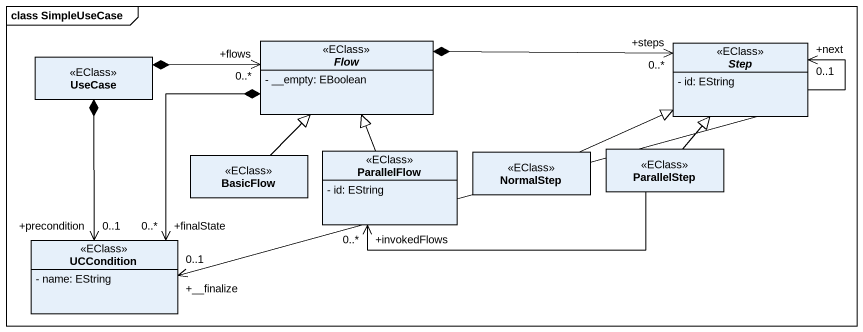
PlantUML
@startuml
mainframe class SimpleUseCase
hide circle
hide empty members
skinparam classAttributeIconSize 0
abstract class Flow <<EClass>> {
  - __empty: EBoolean
}
class "UseCase" as UseCase_ <<EClass>>
abstract class Step <<EClass>> {
  - id: EString
}
class BasicFlow <<EClass>>
class ParallelFlow <<EClass>> {
  - id: EString
}
class NormalStep <<EClass>>
class ParallelStep <<EClass>>
class UCCondition <<EClass>> {
  - name: EString
}
Flow *-right-> "+steps\n0..*" Step
Flow *--> "+finalState\n0..*" UCCondition
UseCase_ *-right-> "+flows\n0..*" Flow
UseCase_ *--> "+precondition\n0..1" UCCondition
Step --> "+next\n0..1" Step
Step -left-> "+__finalize\n0..1" UCCondition
BasicFlow -up-|> Flow
ParallelFlow -up-|> Flow
NormalStep -right-|> Step
ParallelStep -up-|> Step
ParallelStep -left-> "+invokedFlows\n0..*" ParallelFlow
@enduml
